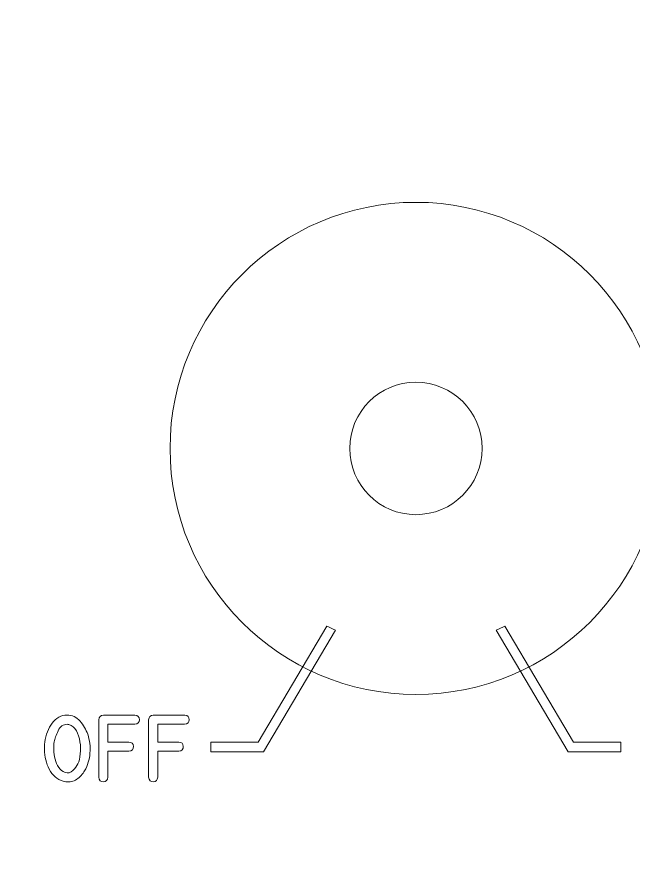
# Model space of a CAD drawing. Header units: millimetres. Extents: x -209 to 236, y -93 to 88.
# Drawn here: x -138.25 to -105.64, y -0.87 to 43.33 of the extents above; entities that cross this region are included whole.
import ezdxf

# ---------------------------------------------------------------- set-up
doc = ezdxf.new("R2010")
doc.units = ezdxf.units.MM
doc.header["$MEASUREMENT"] = 0
doc.layers.add('LED', color=7, linetype='Continuous')

msp = doc.modelspace()

# ---------------------------------------------------------------- linework, layer by layer
at = {"layer": 'LED', "color": 240, "lineweight": 9}
msp.add_ellipse((-117.1377, 20.5226), major_axis=(0, 13), ratio=1, dxfattribs=at)
at = {"layer": 'LED', "color": 250, "lineweight": 9}
msp.add_ellipse((-117.1377, 20.5225), major_axis=(0, 3.5001), ratio=0.9999714, dxfattribs=at)
msp.add_open_spline([(-64.1878, 86.0226), (-64.188, 86.4206), (-64.3464, 86.8023), (-64.628, 87.0836), (-64.628, 87.0836), (-64.9097, 87.3649), (-65.2897, 87.5228), (-65.6878, 87.5226), (-65.6878, 87.5226), (-65.6878, 87.5226), (-207.1378, 87.5226), (-207.1378, 87.5226), (-207.1378, 87.5226), (-207.5358, 87.5223), (-207.9175, 87.3639), (-208.1988, 87.0823), (-208.1988, 87.0823), (-208.4801, 86.8006), (-208.638, 86.4206), (-208.6378, 86.0226), (-208.6378, 86.0226), (-208.6378, 86.0226), (-208.6378, 81.5351), (-208.6378, 81.5351), (-208.6378, 81.5351), (-208.6375, 81.137), (-208.4791, 80.7553), (-208.1975, 80.474), (-208.1975, 80.474), (-207.9158, 80.1927), (-207.5358, 80.0348), (-207.1378, 80.0351), (-207.1378, 80.0351), (-207.1378, 80.0351), (-204.6753, 80.0351), (-204.6753, 80.0351), (-204.6753, 80.0351), (-202.5317, 80.0351), (-200.5509, 78.8915), (-199.4791, 77.0351), (-199.4791, 77.0351), (-198.4073, 75.1787), (-198.4073, 72.8915), (-199.4791, 71.0351), (-199.4791, 71.0351), (-200.5509, 69.1787), (-202.5317, 68.0351), (-204.6753, 68.0351), (-204.6753, 68.0351), (-204.6753, 68.0351), (-207.1378, 68.0351), (-207.1378, 68.0351), (-207.1378, 68.0351), (-207.5358, 68.0348), (-207.9175, 67.8764), (-208.1988, 67.5948), (-208.1988, 67.5948), (-208.4801, 67.3131), (-208.638, 66.9331), (-208.6378, 66.5351), (-208.6378, 66.5351), (-208.6378, 66.5351), (-208.6378, 24.3851), (-208.6378, 24.3851), (-208.6378, 24.3851), (-208.6375, 23.987), (-208.4791, 23.6053), (-208.1975, 23.324), (-208.1975, 23.324), (-207.9158, 23.0427), (-207.5358, 22.8848), (-207.1378, 22.8851), (-207.1378, 22.8851), (-207.1378, 22.8851), (-204.6753, 22.8851), (-204.6753, 22.8851), (-204.6753, 22.8851), (-202.5317, 22.8851), (-200.5509, 21.7415), (-199.4791, 19.8851), (-199.4791, 19.8851), (-198.4073, 18.0287), (-198.4073, 15.7415), (-199.4791, 13.8851), (-199.4791, 13.8851), (-200.5509, 12.0287), (-202.5317, 10.8851), (-204.6753, 10.8851), (-204.6753, 10.8851), (-204.6753, 10.8851), (-207.1378, 10.8851), (-207.1378, 10.8851), (-207.1378, 10.8851), (-207.5358, 10.8848), (-207.9175, 10.7264), (-208.1988, 10.4448), (-208.1988, 10.4448), (-208.4801, 10.1631), (-208.638, 9.7831), (-208.6378, 9.3851), (-208.6378, 9.3851), (-208.6378, 9.3851), (-208.6378, -70.8649), (-208.6378, -70.8649), (-208.6378, -70.8649), (-208.6375, -71.263), (-208.4791, -71.6447), (-208.1975, -71.926), (-208.1975, -71.926), (-207.9158, -72.2073), (-207.5358, -72.3652), (-207.1378, -72.3649), (-207.1378, -72.3649), (-207.1378, -72.3649), (-204.6753, -72.3649), (-204.6753, -72.3649), (-204.6753, -72.3649), (-202.5317, -72.3649), (-200.5509, -73.5085), (-199.4791, -75.3649), (-199.4791, -75.3649), (-198.4073, -77.2213), (-198.4073, -79.5085), (-199.4791, -81.3649), (-199.4791, -81.3649), (-200.5509, -83.2213), (-202.5317, -84.3649), (-204.6753, -84.3649), (-204.6753, -84.3649), (-204.6753, -84.3649), (-207.1378, -84.3649), (-207.1378, -84.3649), (-207.1378, -84.3649), (-207.5358, -84.3652), (-207.9175, -84.5236), (-208.1988, -84.8052), (-208.1988, -84.8052), (-208.4801, -85.0869), (-208.638, -85.4669), (-208.6378, -85.8649), (-208.6378, -85.8649), (-208.6378, -85.8649), (-208.6378, -90.3524), (-208.6378, -90.3524), (-208.6378, -90.3524), (-208.6375, -90.7505), (-208.4791, -91.1322), (-208.1975, -91.4135), (-208.1975, -91.4135), (-207.9158, -91.6948), (-207.5358, -91.8527), (-207.1378, -91.8524), (-207.1378, -91.8524), (-207.1378, -91.8524), (-65.6878, -91.8524), (-65.6878, -91.8524), (-65.6878, -91.8524), (-65.2897, -91.8522), (-64.908, -91.6938), (-64.6267, -91.4121), (-64.6267, -91.4121), (-64.3454, -91.1305), (-64.1875, -90.7505), (-64.1878, -90.3524), (-64.1878, -90.3524), (-64.1878, -90.3524), (-64.1878, -85.8649), (-64.1878, -85.8649), (-64.1878, -85.8649), (-64.188, -85.4669), (-64.3464, -85.0852), (-64.628, -84.8039), (-64.628, -84.8039), (-64.9097, -84.5226), (-65.2897, -84.3647), (-65.6878, -84.3649), (-65.6878, -84.3649), (-65.6878, -84.3649), (-68.1503, -84.3649), (-68.1503, -84.3649), (-68.1503, -84.3649), (-69.7406, -84.3659), (-71.2661, -83.7352), (-72.3913, -82.6114), (-72.3913, -82.6114), (-73.5165, -81.4876), (-74.1493, -79.9552), (-74.1503, -78.3649), (-74.1503, -78.3649), (-74.1503, -78.3649), (-74.1503, 16.8851), (-74.1503, 16.8851), (-74.1503, 16.8851), (-74.1513, 18.4754), (-73.5205, 20.0009), (-72.3967, 21.1261), (-72.3967, 21.1261), (-71.2729, 22.2514), (-69.7406, 22.8841), (-68.1503, 22.8851), (-68.1503, 22.8851), (-68.1503, 22.8851), (-65.6878, 22.8851), (-65.6878, 22.8851), (-65.6878, 22.8851), (-65.2897, 22.8853), (-64.908, 23.0437), (-64.6267, 23.3254), (-64.6267, 23.3254), (-64.3454, 23.607), (-64.1875, 23.987), (-64.1878, 24.3851), (-64.1878, 24.3851), (-64.1878, 24.3851), (-64.1878, 66.5351), (-64.1878, 66.5351), (-64.1878, 66.5351), (-64.188, 66.9331), (-64.3464, 67.3148), (-64.628, 67.5961), (-64.628, 67.5961), (-64.9097, 67.8774), (-65.2897, 68.0353), (-65.6878, 68.0351), (-65.6878, 68.0351), (-65.6878, 68.0351), (-68.1503, 68.0351), (-68.1503, 68.0351), (-68.1503, 68.0351), (-70.2939, 68.0351), (-72.2746, 69.1787), (-73.3464, 71.0351), (-73.3464, 71.0351), (-74.4182, 72.8915), (-74.4182, 75.1787), (-73.3464, 77.0351), (-73.3464, 77.0351), (-72.2746, 78.8915), (-70.2939, 80.0351), (-68.1503, 80.0351), (-68.1503, 80.0351), (-68.1503, 80.0351), (-65.6878, 80.0351), (-65.6878, 80.0351), (-65.6878, 80.0351), (-65.2897, 80.0353), (-64.908, 80.1937), (-64.6267, 80.4754), (-64.6267, 80.4754), (-64.3454, 80.757), (-64.1875, 81.137), (-64.1878, 81.5351), (-64.1878, 81.5351), (-64.1878, 81.5351), (-64.1878, 86.0226), (-64.1878, 86.0226)], degree=3, knots=[0, 0, 0, 0, 0.0153846, 0.0153846, 0.0153846, 0.0153846, 0.0307692, 0.0307692, 0.0307692, 0.0307692, 0.0461538, 0.0461538, 0.0461538, 0.0461538, 0.0615385, 0.0615385, 0.0615385, 0.0615385, 0.0769231, 0.0769231, 0.0769231, 0.0769231, 0.0923077, 0.0923077, 0.0923077, 0.0923077, 0.1076923, 0.1076923, 0.1076923, 0.1076923, 0.1230769, 0.1230769, 0.1230769, 0.1230769, 0.1384615, 0.1384615, 0.1384615, 0.1384615, 0.1538462, 0.1538462, 0.1538462, 0.1538462, 0.1692308, 0.1692308, 0.1692308, 0.1692308, 0.1846154, 0.1846154, 0.1846154, 0.1846154, 0.2, 0.2, 0.2, 0.2, 0.2153846, 0.2153846, 0.2153846, 0.2153846, 0.2307692, 0.2307692, 0.2307692, 0.2307692, 0.2461538, 0.2461538, 0.2461538, 0.2461538, 0.2615385, 0.2615385, 0.2615385, 0.2615385, 0.2769231, 0.2769231, 0.2769231, 0.2769231, 0.2923077, 0.2923077, 0.2923077, 0.2923077, 0.3076923, 0.3076923, 0.3076923, 0.3076923, 0.3230769, 0.3230769, 0.3230769, 0.3230769, 0.3384615, 0.3384615, 0.3384615, 0.3384615, 0.3538462, 0.3538462, 0.3538462, 0.3538462, 0.3692308, 0.3692308, 0.3692308, 0.3692308, 0.3846154, 0.3846154, 0.3846154, 0.3846154, 0.4, 0.4, 0.4, 0.4, 0.4153846, 0.4153846, 0.4153846, 0.4153846, 0.4307692, 0.4307692, 0.4307692, 0.4307692, 0.4461538, 0.4461538, 0.4461538, 0.4461538, 0.4615385, 0.4615385, 0.4615385, 0.4615385, 0.4769231, 0.4769231, 0.4769231, 0.4769231, 0.4923077, 0.4923077, 0.4923077, 0.4923077, 0.5076923, 0.5076923, 0.5076923, 0.5076923, 0.5230769, 0.5230769, 0.5230769, 0.5230769, 0.5384615, 0.5384615, 0.5384615, 0.5384615, 0.5538462, 0.5538462, 0.5538462, 0.5538462, 0.5692308, 0.5692308, 0.5692308, 0.5692308, 0.5846154, 0.5846154, 0.5846154, 0.5846154, 0.6, 0.6, 0.6, 0.6, 0.6153846, 0.6153846, 0.6153846, 0.6153846, 0.6307692, 0.6307692, 0.6307692, 0.6307692, 0.6461538, 0.6461538, 0.6461538, 0.6461538, 0.6615385, 0.6615385, 0.6615385, 0.6615385, 0.6769231, 0.6769231, 0.6769231, 0.6769231, 0.6923077, 0.6923077, 0.6923077, 0.6923077, 0.7076923, 0.7076923, 0.7076923, 0.7076923, 0.7230769, 0.7230769, 0.7230769, 0.7230769, 0.7384615, 0.7384615, 0.7384615, 0.7384615, 0.7538462, 0.7538462, 0.7538462, 0.7538462, 0.7692308, 0.7692308, 0.7692308, 0.7692308, 0.7846154, 0.7846154, 0.7846154, 0.7846154, 0.8, 0.8, 0.8, 0.8, 0.8153846, 0.8153846, 0.8153846, 0.8153846, 0.8307692, 0.8307692, 0.8307692, 0.8307692, 0.8461538, 0.8461538, 0.8461538, 0.8461538, 0.8615385, 0.8615385, 0.8615385, 0.8615385, 0.8769231, 0.8769231, 0.8769231, 0.8769231, 0.8923077, 0.8923077, 0.8923077, 0.8923077, 0.9076923, 0.9076923, 0.9076923, 0.9076923, 0.9230769, 0.9230769, 0.9230769, 0.9230769, 0.9384615, 0.9384615, 0.9384615, 0.9384615, 0.9538462, 0.9538462, 0.9538462, 0.9538462, 0.9692308, 0.9692308, 0.9692308, 0.9692308, 1, 1, 1, 1], dxfattribs=at)
at = {"layer": 'LED', "color": 240, "lineweight": 9}
for points, knots in [([(-121.389, 10.9196), (-121.389, 10.9196), (-125.1942, 4.4974), (-125.1942, 4.4974), (-125.1942, 4.4974), (-125.1942, 4.4974), (-127.9836, 4.4974), (-127.9836, 4.4974), (-127.9836, 4.4974), (-127.9836, 4.4974), (-127.9836, 4.9974), (-127.9836, 4.9974), (-127.9836, 4.9974), (-127.9836, 4.9974), (-125.4791, 4.9974), (-125.4791, 4.9974), (-125.4791, 4.9974), (-125.4791, 4.9974), (-121.8432, 11.1341), (-121.8432, 11.1341), (-121.8432, 11.1341), (-121.6938, 11.0591), (-121.5424, 10.9876), (-121.389, 10.9196)], [0, 0, 0, 0, 0.1428571, 0.1428571, 0.1428571, 0.1428571, 0.2857143, 0.2857143, 0.2857143, 0.2857143, 0.4285714, 0.4285714, 0.4285714, 0.4285714, 0.5714286, 0.5714286, 0.5714286, 0.5714286, 0.7142857, 0.7142857, 0.7142857, 0.7142857, 1, 1, 1, 1]), ([(-112.4323, 11.1341), (-112.4323, 11.1341), (-108.7964, 4.9974), (-108.7964, 4.9974), (-108.7964, 4.9974), (-108.7964, 4.9974), (-106.2919, 4.9974), (-106.2919, 4.9974), (-106.2919, 4.9974), (-106.2919, 4.9974), (-106.2919, 4.4974), (-106.2919, 4.4974), (-106.2919, 4.4974), (-106.2919, 4.4974), (-109.0813, 4.4974), (-109.0813, 4.4974), (-109.0813, 4.4974), (-109.0813, 4.4974), (-112.8864, 10.9196), (-112.8864, 10.9196), (-112.8864, 10.9196), (-112.733, 10.9876), (-112.5817, 11.0591), (-112.4323, 11.1341)], [0, 0, 0, 0, 0.1428571, 0.1428571, 0.1428571, 0.1428571, 0.2857143, 0.2857143, 0.2857143, 0.2857143, 0.4285714, 0.4285714, 0.4285714, 0.4285714, 0.5714286, 0.5714286, 0.5714286, 0.5714286, 0.7142857, 0.7142857, 0.7142857, 0.7142857, 1, 1, 1, 1]), ([(-134.4905, 5.4205), (-134.3852, 5.1024), (-134.3452, 4.7726), (-134.3711, 4.4304), (-134.3711, 4.4304), (-134.397, 4.0882), (-134.491, 3.776), (-134.6527, 3.4932), (-134.6527, 3.4932), (-134.755, 3.3174), (-134.8944, 3.1681), (-135.0714, 3.0452), (-135.0714, 3.0452), (-135.2483, 2.9223), (-135.4435, 2.8794), (-135.657, 2.9164), (-135.657, 2.9164), (-136.005, 2.977), (-136.2714, 3.1587), (-136.456, 3.4603), (-136.456, 3.4603), (-136.6412, 3.7625), (-136.747, 4.0988), (-136.7741, 4.4692), (-136.7741, 4.4692), (-136.8011, 4.8396), (-136.7511, 5.2), (-136.6241, 5.5516), (-136.6241, 5.5516), (-136.4971, 5.9032), (-136.2949, 6.1584), (-136.0168, 6.3183), (-136.0168, 6.3183), (-135.8815, 6.3965), (-135.7393, 6.4353), (-135.5917, 6.4353), (-135.5917, 6.4353), (-135.3089, 6.4353), (-135.0784, 6.3289), (-134.8991, 6.116), (-134.8991, 6.116), (-134.7198, 5.9026), (-134.5839, 5.671), (-134.4905, 5.4205)], [0, 0, 0, 0, 0.0833333, 0.0833333, 0.0833333, 0.0833333, 0.1666667, 0.1666667, 0.1666667, 0.1666667, 0.25, 0.25, 0.25, 0.25, 0.3333333, 0.3333333, 0.3333333, 0.3333333, 0.4166667, 0.4166667, 0.4166667, 0.4166667, 0.5, 0.5, 0.5, 0.5, 0.5833333, 0.5833333, 0.5833333, 0.5833333, 0.6666667, 0.6666667, 0.6666667, 0.6666667, 0.75, 0.75, 0.75, 0.75, 0.8333333, 0.8333333, 0.8333333, 0.8333333, 1, 1, 1, 1]), ([(-133.9084, 3.1522), (-133.9084, 3.1522), (-133.9084, 6.1907), (-133.9084, 6.1907), (-133.9084, 6.1907), (-133.8878, 6.3424), (-133.8061, 6.4241), (-133.6638, 6.4353), (-133.6638, 6.4353), (-133.6638, 6.4353), (-131.9964, 6.4353), (-131.9964, 6.4353), (-131.9964, 6.4353), (-131.8371, 6.423), (-131.7571, 6.3412), (-131.7571, 6.1913), (-131.7571, 6.1913), (-131.7571, 6.042), (-131.8382, 5.9614), (-131.9999, 5.9514), (-131.9999, 5.9514), (-131.9999, 5.9514), (-133.4245, 5.9514), (-133.4245, 5.9514), (-133.4245, 5.9514), (-133.4245, 5.9514), (-133.4245, 5.0089), (-133.4245, 5.0089), (-133.4245, 5.0089), (-133.4245, 5.0089), (-132.3133, 5.0089), (-132.3133, 5.0089), (-132.3133, 5.0089), (-132.1551, 4.9978), (-132.0746, 4.9202), (-132.0722, 4.7767), (-132.0722, 4.7767), (-132.0699, 4.6332), (-132.1504, 4.5492), (-132.3133, 4.5251), (-132.3133, 4.5251), (-132.3133, 4.5251), (-133.4245, 4.5251), (-133.4245, 4.5251), (-133.4245, 4.5251), (-133.4245, 4.5251), (-133.4245, 3.1522), (-133.4245, 3.1522), (-133.4245, 3.1522), (-133.4357, 2.994), (-133.5139, 2.9135), (-133.6579, 2.9111), (-133.6579, 2.9111), (-133.802, 2.9088), (-133.8855, 2.9893), (-133.9084, 3.1522)], [0, 0, 0, 0, 0.0666667, 0.0666667, 0.0666667, 0.0666667, 0.1333333, 0.1333333, 0.1333333, 0.1333333, 0.2, 0.2, 0.2, 0.2, 0.2666667, 0.2666667, 0.2666667, 0.2666667, 0.3333333, 0.3333333, 0.3333333, 0.3333333, 0.4, 0.4, 0.4, 0.4, 0.4666667, 0.4666667, 0.4666667, 0.4666667, 0.5333333, 0.5333333, 0.5333333, 0.5333333, 0.6, 0.6, 0.6, 0.6, 0.6666667, 0.6666667, 0.6666667, 0.6666667, 0.7333333, 0.7333333, 0.7333333, 0.7333333, 0.8, 0.8, 0.8, 0.8, 0.8666667, 0.8666667, 0.8666667, 0.8666667, 1, 1, 1, 1]), ([(-131.275, 3.1522), (-131.275, 3.1522), (-131.275, 6.1907), (-131.275, 6.1907), (-131.275, 6.1907), (-131.2544, 6.3424), (-131.1727, 6.4241), (-131.0304, 6.4353), (-131.0304, 6.4353), (-131.0304, 6.4353), (-129.363, 6.4353), (-129.363, 6.4353), (-129.363, 6.4353), (-129.2037, 6.423), (-129.1237, 6.3412), (-129.1237, 6.1913), (-129.1237, 6.1913), (-129.1237, 6.042), (-129.2048, 5.9614), (-129.3665, 5.9514), (-129.3665, 5.9514), (-129.3665, 5.9514), (-130.7911, 5.9514), (-130.7911, 5.9514), (-130.7911, 5.9514), (-130.7911, 5.9514), (-130.7911, 5.0089), (-130.7911, 5.0089), (-130.7911, 5.0089), (-130.7911, 5.0089), (-129.6799, 5.0089), (-129.6799, 5.0089), (-129.6799, 5.0089), (-129.5217, 4.9978), (-129.4412, 4.9202), (-129.4388, 4.7767), (-129.4388, 4.7767), (-129.4365, 4.6332), (-129.517, 4.5492), (-129.6799, 4.5251), (-129.6799, 4.5251), (-129.6799, 4.5251), (-130.7911, 4.5251), (-130.7911, 4.5251), (-130.7911, 4.5251), (-130.7911, 4.5251), (-130.7911, 3.1522), (-130.7911, 3.1522), (-130.7911, 3.1522), (-130.8023, 2.994), (-130.8805, 2.9135), (-131.0245, 2.9111), (-131.0245, 2.9111), (-131.1686, 2.9088), (-131.2521, 2.9893), (-131.275, 3.1522)], [0, 0, 0, 0, 0.0666667, 0.0666667, 0.0666667, 0.0666667, 0.1333333, 0.1333333, 0.1333333, 0.1333333, 0.2, 0.2, 0.2, 0.2, 0.2666667, 0.2666667, 0.2666667, 0.2666667, 0.3333333, 0.3333333, 0.3333333, 0.3333333, 0.4, 0.4, 0.4, 0.4, 0.4666667, 0.4666667, 0.4666667, 0.4666667, 0.5333333, 0.5333333, 0.5333333, 0.5333333, 0.6, 0.6, 0.6, 0.6, 0.6666667, 0.6666667, 0.6666667, 0.6666667, 0.7333333, 0.7333333, 0.7333333, 0.7333333, 0.8, 0.8, 0.8, 0.8, 0.8666667, 0.8666667, 0.8666667, 0.8666667, 1, 1, 1, 1]), ([(-135.5776, 5.9461), (-135.7887, 5.9461), (-135.9486, 5.8327), (-136.0573, 5.6051), (-136.0573, 5.6051), (-136.1661, 5.3776), (-136.2343, 5.1836), (-136.2631, 5.023), (-136.2631, 5.023), (-136.2849, 4.9055), (-136.2931, 4.7638), (-136.2872, 4.5974), (-136.2872, 4.5974), (-136.2814, 4.431), (-136.2572, 4.2664), (-136.2149, 4.1041), (-136.2149, 4.1041), (-136.1726, 3.9412), (-136.1085, 3.7948), (-136.0238, 3.6649), (-136.0238, 3.6649), (-135.9386, 3.5344), (-135.8275, 3.4479), (-135.6899, 3.4056), (-135.6899, 3.4056), (-135.5288, 3.355), (-135.39, 3.3868), (-135.2736, 3.5008), (-135.2736, 3.5008), (-135.1572, 3.6155), (-135.069, 3.7366), (-135.009, 3.8654), (-135.009, 3.8654), (-134.9485, 3.9977), (-134.9067, 4.1705), (-134.8844, 4.3857), (-134.8844, 4.3857), (-134.862, 4.6003), (-134.8673, 4.8149), (-134.8997, 5.0289), (-134.8997, 5.0289), (-134.9326, 5.2429), (-134.9967, 5.4358), (-135.0919, 5.6075), (-135.0919, 5.6075), (-135.1872, 5.7791), (-135.323, 5.8885), (-135.4982, 5.9355), (-135.4982, 5.9355), (-135.5211, 5.9426), (-135.5476, 5.9461), (-135.5776, 5.9461)], [0, 0, 0, 0, 0.0714286, 0.0714286, 0.0714286, 0.0714286, 0.1428571, 0.1428571, 0.1428571, 0.1428571, 0.2142857, 0.2142857, 0.2142857, 0.2142857, 0.2857143, 0.2857143, 0.2857143, 0.2857143, 0.3571429, 0.3571429, 0.3571429, 0.3571429, 0.4285714, 0.4285714, 0.4285714, 0.4285714, 0.5, 0.5, 0.5, 0.5, 0.5714286, 0.5714286, 0.5714286, 0.5714286, 0.6428571, 0.6428571, 0.6428571, 0.6428571, 0.7142857, 0.7142857, 0.7142857, 0.7142857, 0.7857143, 0.7857143, 0.7857143, 0.7857143, 0.8571429, 0.8571429, 0.8571429, 0.8571429, 1, 1, 1, 1])]:
    msp.add_open_spline(points, degree=3, knots=knots, dxfattribs=at)

doc.saveas('drawing.dxf')
